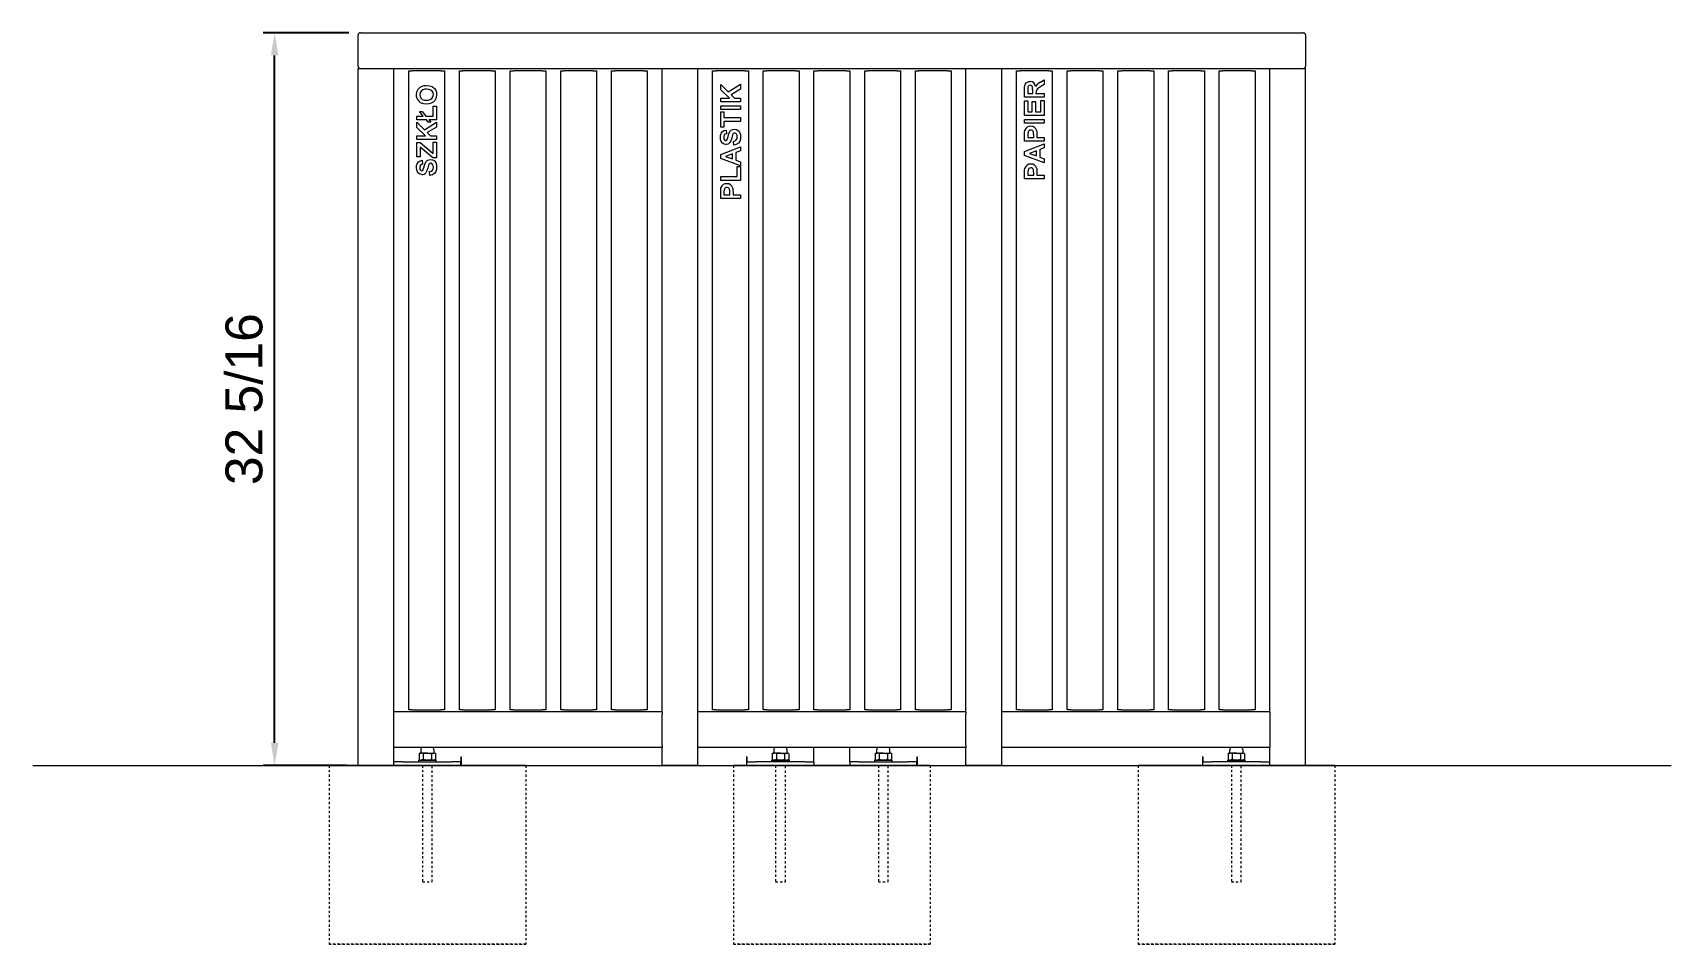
# Model space of a CAD drawing. Header units: inches. Extents: x -9 to 150, y -1 to 126.
# Drawn here: x -9 to 63.1, y 86.1 to 126.3 of the extents above; entities that cross this region are included whole.
import ezdxf

# ---------------------------------------------------------------- set-up
doc = ezdxf.new("R2010")
doc.units = ezdxf.units.IN
doc.header["$PDSIZE"] = -1
doc.linetypes.add('HIDDEN', pattern=[1.905, 1.27, -0.635])
for name, color, linetype, lineweight in [('ZANO_R', 7, 'Continuous', 0), ('ZANO_R_przerywana', 250, 'HIDDEN', 0), ('ZANO_W', 1, 'Continuous', 0)]:
    doc.layers.add(name, color=color, linetype=linetype, lineweight=lineweight)
doc.styles.add('Arial', font='arial.ttf')
doc.styles.get("Standard").update_dxf_attribs({"font": 'ARIALUNI.TTF'})
doc.dimstyles.new('amerykanie', dxfattribs={"dimtxt": 50, "dimasz": 50, "dimexe": 0.5, "dimexo": 0.5, "dimgap": 1, "dimtad": 1, "dimdec": 0, "dimzin": 0, "dimlunit": 5, "dimtxsty": 'Standard', "dimcen": 0.09, "dimclrd": 1, "dimclre": 1, "dimclrt": 1, "dimazin": 0, "dimtfac": 1, "dimtdec": 0, "dimtmove": 0, "dimatfit": 3, "dimfxl": 1, "dimtzin": 0, "dimarcsym": 1})

# ---------------------------------------------------------------- blocks, each defined once
blk = doc.blocks.new('*D388')
at = {"layer": 'Defpoints', "color": 0}
for p in [(1.612, 126.257), (5.386, 126.257), (5.288, 93.974)]:
    blk.add_point(p, dxfattribs=at)
at = {"layer": 'ZANO_W', "color": 1, "lineweight": -2}
for p, q in [((4.886, 126.257), (1.112, 126.257)), ((1.612, 94.974), (1.612, 125.257)), ((4.788, 93.974), (1.112, 93.974))]:
    blk.add_line(p, q, dxfattribs=at)
at = {"layer": 'ZANO_W', "color": 1}
for points in [[(1.779, 125.257), (1.445, 125.257), (1.612, 126.257)], [(1.445, 94.974), (1.779, 94.974), (1.612, 93.974)]]:
    blk.add_solid(points, dxfattribs=at)
at = {"layer": 'ZANO_W', "color": 1, "insert": (0.271, 110.116), "char_height": 1.625, "attachment_point": 5, "rotation": 90, "style": 'Arial'}
blk.add_mtext('32 5/16', dxfattribs=at)

msp = doc.modelspace()

# ---------------------------------------------------------------- linework, layer by layer
at = {"layer": 'ZANO_R'}
for p, q in [((5.28782, 124.78106), (5.28782, 126.15902)), ((5.38624, 126.25744), (46.92167, 126.25744)), ((47.02009, 126.15902), (47.02009, 124.78106)), ((5.28782, 93.97398), (5.28782, 124.68264)), ((5.28782, 124.68264), (5.38624, 124.68264)), ((5.38624, 124.68264), (6.76419, 124.68264)), ((6.76419, 124.68264), (6.86262, 124.68264)), ((6.86262, 96.33618), (6.86262, 124.68264)), ((6.86262, 124.68264), (18.67364, 124.68264)), ((7.51616, 96.43461), (7.51616, 124.58421)), ((7.51616, 124.58421), (7.67364, 124.58421)), ((8.93348, 124.58421), (7.67364, 124.58421)), ((8.93348, 124.58421), (9.09096, 124.58421)), ((9.09096, 124.58421), (9.09096, 96.43461)), ((9.74845, 96.43461), (9.74845, 124.58421)), ((9.74845, 124.58421), (9.90593, 124.58421)), ((11.16577, 124.58421), (9.90593, 124.58421)), ((11.16577, 124.58421), (11.32325, 124.58421)), ((11.32325, 124.58421), (11.32325, 96.43461)), ((11.98073, 96.43461), (11.98073, 124.58421)), ((11.98073, 124.58421), (12.13821, 124.58421)), ((13.39805, 124.58421), (12.13821, 124.58421)), ((13.39805, 124.58421), (13.55553, 124.58421)), ((13.55553, 124.58421), (13.55553, 96.43461)), ((14.21301, 96.43461), (14.21301, 124.58421)), ((14.21301, 124.58421), (14.37049, 124.58421)), ((15.63033, 124.58421), (14.37049, 124.58421)), ((15.63033, 124.58421), (15.78781, 124.58421)), ((15.78781, 124.58421), (15.78781, 96.43461)), ((16.44529, 96.43461), (16.44529, 124.58421)), ((16.44529, 124.58421), (16.60278, 124.58421)), ((17.86262, 124.58421), (16.60278, 124.58421)), ((17.86262, 124.58421), (18.0201, 124.58421)), ((18.0201, 124.58421), (18.0201, 96.43461)), ((18.67364, 96.33618), (18.67364, 124.68264)), ((18.67364, 124.68264), (18.77207, 124.68264)), ((18.77207, 124.68264), (20.15002, 124.68264)), ((20.15002, 124.68264), (20.24844, 124.68264)), ((20.24844, 96.33618), (20.24844, 124.68264)), ((20.24844, 124.68264), (32.05947, 124.68264)), ((20.90199, 96.43461), (20.90199, 124.58421)), ((20.90199, 124.58421), (21.05947, 124.58421)), ((22.31931, 124.58421), (21.05947, 124.58421)), ((22.31931, 124.58421), (22.47679, 124.58421)), ((22.47679, 124.58421), (22.47679, 96.43461)), ((23.13427, 96.43461), (23.13427, 124.58421)), ((23.13427, 124.58421), (23.29175, 124.58421)), ((24.55159, 124.58421), (23.29175, 124.58421)), ((24.55159, 124.58421), (24.70907, 124.58421)), ((24.70907, 124.58421), (24.70907, 96.43461)), ((25.36655, 96.43461), (25.36655, 124.58421)), ((25.36655, 124.58421), (25.52403, 124.58421)), ((26.78388, 124.58421), (25.52403, 124.58421)), ((26.78388, 124.58421), (26.94136, 124.58421)), ((26.94136, 124.58421), (26.94136, 96.43461)), ((27.59884, 96.43461), (27.59884, 124.58421)), ((27.59884, 124.58421), (27.75632, 124.58421)), ((29.01616, 124.58421), (27.75632, 124.58421)), ((29.01616, 124.58421), (29.17364, 124.58421)), ((29.17364, 124.58421), (29.17364, 96.43461)), ((29.83112, 96.43461), (29.83112, 124.58421)), ((29.83112, 124.58421), (29.9886, 124.58421)), ((31.24844, 124.58421), (29.9886, 124.58421)), ((31.24844, 124.58421), (31.40592, 124.58421)), ((31.40592, 124.58421), (31.40592, 96.43461)), ((32.05947, 96.33618), (32.05947, 124.68264)), ((32.05947, 124.68264), (32.15789, 124.68264)), ((32.15789, 124.68264), (33.53584, 124.68264)), ((33.53584, 124.68264), (33.63427, 124.68264)), ((33.63427, 96.33618), (33.63427, 124.68264)), ((33.63427, 124.68264), (45.44529, 124.68264)), ((34.28781, 96.43461), (34.28781, 124.58421)), ((34.28781, 124.58421), (34.44529, 124.58421)), ((35.70513, 124.58421), (34.44529, 124.58421)), ((35.33686, 124.07444), (35.50828, 124.17941)), ((35.50828, 124.17941), (35.50828, 123.98473)), ((35.70513, 124.58421), (35.86261, 124.58421)), ((35.86261, 124.58421), (35.86261, 96.43461)), ((36.5201, 96.43461), (36.5201, 124.58421)), ((36.5201, 124.58421), (36.67758, 124.58421)), ((37.93742, 124.58421), (36.67758, 124.58421)), ((37.93742, 124.58421), (38.0949, 124.58421)), ((38.0949, 124.58421), (38.0949, 96.43461)), ((38.75238, 96.43461), (38.75238, 124.58421)), ((38.75238, 124.58421), (38.90986, 124.58421)), ((40.1697, 124.58421), (38.90986, 124.58421)), ((40.1697, 124.58421), (40.32718, 124.58421)), ((40.32718, 124.58421), (40.32718, 96.43461)), ((40.98466, 96.43461), (40.98466, 124.58421)), ((40.98466, 124.58421), (41.14214, 124.58421)), ((42.40198, 124.58421), (41.14214, 124.58421)), ((42.40198, 124.58421), (42.55947, 124.58421)), ((42.55947, 124.58421), (42.55947, 96.43461)), ((43.21694, 96.43461), (43.21694, 124.58421)), ((43.21694, 124.58421), (43.37442, 124.58421)), ((44.63427, 124.58421), (43.37442, 124.58421)), ((44.63427, 124.58421), (44.79175, 124.58421)), ((44.79175, 124.58421), (44.79175, 96.43461)), ((45.44529, 96.33618), (45.44529, 124.68264)), ((45.44529, 124.68264), (45.54372, 124.68264)), ((45.54372, 124.68264), (46.92167, 124.68264)), ((46.92167, 124.68264), (47.02009, 124.68264)), ((47.02009, 93.97398), (47.02009, 124.68264)), ((21.25632, 123.74815), (21.25632, 123.977)), ((21.25632, 123.977), (21.59118, 123.64804)), ((21.6441, 123.38292), (21.25632, 123.74815)), ((21.59118, 123.64804), (22.12246, 123.98811)), ((22.12246, 123.76619), (21.7201, 123.52172)), ((21.7201, 123.52172), (21.86133, 123.38292)), ((22.12246, 123.98811), (22.12246, 123.76619)), ((34.64214, 123.4132), (34.64214, 123.7767)), ((35.50828, 123.4132), (34.64214, 123.4132)), ((34.7865, 123.72135), (34.7865, 123.57977)), ((34.7865, 123.57977), (34.99748, 123.57977)), ((34.99748, 123.57977), (34.99748, 123.71389)), ((35.14184, 123.61707), (35.14184, 123.57977)), ((35.14184, 123.57977), (35.50828, 123.57977)), ((35.50828, 123.98473), (35.3117, 123.86154)), ((35.50828, 123.57977), (35.50828, 123.4132)), ((7.99819, 122.78328), (8.10906, 122.78328)), ((8.16007, 122.5834), (7.99819, 122.78328)), ((8.10906, 122.78328), (8.27094, 122.5834)), ((8.59228, 123.02758), (8.73663, 123.02758)), ((8.59228, 122.5834), (8.59228, 123.02758)), ((8.73663, 123.02758), (8.73663, 122.41684)), ((21.25632, 123.38292), (21.6441, 123.38292)), ((21.25632, 123.21635), (21.25632, 123.38292)), ((22.12246, 123.21635), (21.25632, 123.21635)), ((21.25632, 122.87212), (21.25632, 123.03868)), ((21.25632, 123.03868), (22.12246, 123.03868)), ((22.12246, 122.87212), (21.25632, 122.87212)), ((21.25632, 122.77218), (21.40067, 122.77218)), ((21.25632, 122.09481), (21.25632, 122.77218)), ((21.40067, 122.77218), (21.40067, 122.51678)), ((21.86133, 123.38292), (22.12246, 123.38292)), ((22.12246, 123.38292), (22.12246, 123.21635)), ((22.12246, 123.03868), (22.12246, 122.87212)), ((34.64214, 123.25774), (34.7865, 123.25774)), ((34.64214, 122.61369), (34.64214, 123.25774)), ((34.7865, 123.25774), (34.7865, 122.78025)), ((34.7865, 122.78025), (34.97527, 122.78025)), ((34.97527, 123.22443), (35.11963, 123.22443)), ((34.97527, 122.78025), (34.97527, 123.22443)), ((35.11963, 123.22443), (35.11963, 122.78025)), ((35.11963, 122.78025), (35.36393, 122.78025)), ((35.36393, 122.78025), (35.36393, 123.26885)), ((35.36393, 123.26885), (35.50828, 123.26885)), ((35.50828, 123.26885), (35.50828, 122.61369)), ((7.87049, 122.5834), (8.16007, 122.5834)), ((7.87049, 122.41684), (7.87049, 122.5834)), ((8.29489, 122.41684), (7.87049, 122.41684)), ((7.87049, 122.31135), (8.20536, 121.98238)), ((7.87049, 122.08249), (7.87049, 122.31135)), ((8.25828, 121.71726), (7.87049, 122.08249)), ((8.20536, 121.98238), (8.73663, 122.32245)), ((8.27094, 122.5834), (8.59228, 122.5834)), ((8.37574, 122.3169), (8.29489, 122.41684)), ((8.73663, 122.10054), (8.33427, 121.85607)), ((8.48661, 122.3169), (8.37574, 122.3169)), ((8.40576, 122.41684), (8.48661, 122.3169)), ((8.73663, 122.41684), (8.40576, 122.41684)), ((8.73663, 122.32245), (8.73663, 122.10054)), ((21.40067, 122.09481), (21.25632, 122.09481)), ((21.40067, 122.51678), (22.12246, 122.51678)), ((21.40067, 122.35021), (21.40067, 122.09481)), ((22.12246, 122.35021), (21.40067, 122.35021)), ((21.50061, 121.97266), (21.51172, 121.8061)), ((22.12246, 122.51678), (22.12246, 122.35021)), ((35.50828, 122.61369), (34.64214, 122.61369)), ((34.64214, 122.26945), (34.64214, 122.43602)), ((34.64214, 122.43602), (35.50828, 122.43602)), ((35.50828, 122.26945), (34.64214, 122.26945)), ((35.50828, 122.43602), (35.50828, 122.26945)), ((7.87049, 121.71726), (8.25828, 121.71726)), ((7.87049, 121.5507), (7.87049, 121.71726)), ((8.73663, 121.5507), (7.87049, 121.5507)), ((7.87049, 121.42855), (8.01485, 121.42855)), ((7.87049, 120.7956), (7.87049, 121.42855)), ((8.01485, 121.42855), (8.59228, 120.94117)), ((8.33427, 121.85607), (8.47551, 121.71726)), ((8.47551, 121.71726), (8.73663, 121.71726)), ((8.59228, 120.94117), (8.59228, 121.43965)), ((8.59228, 121.43965), (8.73663, 121.43965)), ((8.73663, 121.71726), (8.73663, 121.5507)), ((8.73663, 121.43965), (8.73663, 120.74008)), ((21.83375, 121.3064), (21.82264, 121.47297)), ((34.64214, 121.48104), (34.64214, 121.75813)), ((35.50828, 121.48104), (34.64214, 121.48104)), ((34.64214, 121.02993), (35.50828, 121.35889)), ((34.7865, 121.73575), (34.7865, 121.64761)), ((34.7865, 121.64761), (35.0419, 121.64761)), ((35.0419, 121.64761), (35.0419, 121.74755)), ((35.18626, 121.7616), (35.18626, 121.64761)), ((35.18626, 121.64761), (35.50828, 121.64761)), ((35.50828, 121.64761), (35.50828, 121.48104)), ((35.50828, 121.35889), (35.50828, 121.18227)), ((8.01485, 120.7956), (7.87049, 120.7956)), ((8.01485, 121.21791), (8.01485, 120.7956)), ((8.58117, 120.74008), (8.01485, 121.21791)), ((8.11479, 120.64014), (8.12589, 120.47357)), ((8.73663, 120.74008), (8.58117, 120.74008)), ((21.25632, 120.8997), (22.12246, 121.22867)), ((21.25632, 120.72325), (21.25632, 120.8997)), ((22.12246, 120.39584), (21.25632, 120.72325)), ((21.77822, 120.92608), (21.4673, 120.81226)), ((21.4673, 120.81226), (21.77822, 120.69878)), ((21.77822, 120.69878), (21.77822, 120.92608)), ((22.12246, 121.05204), (21.92258, 120.97899)), ((21.92258, 120.97899), (21.92258, 120.64656)), ((21.92258, 120.64656), (22.12246, 120.57351)), ((22.12246, 121.22867), (22.12246, 121.05204)), ((22.12246, 120.57351), (22.12246, 120.39584)), ((34.64214, 120.85347), (34.64214, 121.02993)), ((35.50828, 120.52607), (34.64214, 120.85347)), ((35.16405, 121.0563), (34.85313, 120.94248)), ((34.85313, 120.94248), (35.16405, 120.82901)), ((35.16405, 120.82901), (35.16405, 121.0563)), ((35.50828, 121.18227), (35.30841, 121.10922)), ((35.30841, 121.10922), (35.30841, 120.77678)), ((35.30841, 120.77678), (35.50828, 120.70374)), ((35.50828, 120.70374), (35.50828, 120.52607)), ((8.44792, 119.97388), (8.43682, 120.14044)), ((21.25632, 119.91835), (21.9781, 119.91835)), ((21.25632, 119.75179), (21.25632, 119.91835)), ((21.9781, 119.91835), (21.9781, 120.36253)), ((21.9781, 120.36253), (22.12246, 120.36253)), ((22.12246, 120.36253), (22.12246, 119.75179)), ((34.64214, 119.81539), (34.64214, 120.09247)), ((35.50828, 119.81539), (34.64214, 119.81539)), ((34.7865, 120.07009), (34.7865, 119.98195)), ((34.7865, 119.98195), (35.0419, 119.98195)), ((35.0419, 119.98195), (35.0419, 120.08189)), ((35.18626, 120.09594), (35.18626, 119.98195)), ((35.18626, 119.98195), (35.50828, 119.98195)), ((35.50828, 119.98195), (35.50828, 119.81539)), ((22.12246, 119.75179), (21.25632, 119.75179)), ((21.25632, 118.95227), (21.25632, 119.22936)), ((21.40067, 119.20698), (21.40067, 119.11884)), ((21.40067, 119.11884), (21.65608, 119.11884)), ((21.65608, 119.11884), (21.65608, 119.21878)), ((21.80043, 119.23283), (21.80043, 119.11884)), ((21.80043, 119.11884), (22.12246, 119.11884)), ((22.12246, 119.11884), (22.12246, 118.95227)), ((22.12246, 118.95227), (21.25632, 118.95227)), ((18.67364, 96.33618), (6.86262, 96.33618)), ((6.86262, 96.23776), (6.86262, 96.33618)), ((6.86262, 94.85981), (6.86262, 96.23776)), ((7.67364, 96.43461), (7.51616, 96.43461)), ((7.67364, 96.43461), (8.93348, 96.43461)), ((9.09096, 96.43461), (8.93348, 96.43461)), ((9.90593, 96.43461), (9.74845, 96.43461)), ((9.90593, 96.43461), (11.16577, 96.43461)), ((11.32325, 96.43461), (11.16577, 96.43461)), ((12.13821, 96.43461), (11.98073, 96.43461)), ((12.13821, 96.43461), (13.39805, 96.43461)), ((13.55553, 96.43461), (13.39805, 96.43461)), ((14.37049, 96.43461), (14.21301, 96.43461)), ((14.37049, 96.43461), (15.63033, 96.43461)), ((15.78781, 96.43461), (15.63033, 96.43461)), ((16.60278, 96.43461), (16.44529, 96.43461)), ((16.60278, 96.43461), (17.86262, 96.43461)), ((18.0201, 96.43461), (17.86262, 96.43461)), ((18.67364, 96.33618), (18.67364, 96.23776)), ((18.67364, 94.85981), (18.67364, 96.23776)), ((32.05947, 96.33618), (20.24844, 96.33618)), ((20.24844, 96.23776), (20.24844, 96.33618)), ((20.24844, 94.85981), (20.24844, 96.23776)), ((21.05947, 96.43461), (20.90199, 96.43461)), ((21.05947, 96.43461), (22.31931, 96.43461)), ((22.47679, 96.43461), (22.31931, 96.43461)), ((23.29175, 96.43461), (23.13427, 96.43461)), ((23.29175, 96.43461), (24.55159, 96.43461)), ((24.70907, 96.43461), (24.55159, 96.43461)), ((25.52403, 96.43461), (25.36655, 96.43461)), ((25.52403, 96.43461), (26.78388, 96.43461)), ((26.94136, 96.43461), (26.78388, 96.43461)), ((27.75632, 96.43461), (27.59884, 96.43461)), ((27.75632, 96.43461), (29.01616, 96.43461)), ((29.17364, 96.43461), (29.01616, 96.43461)), ((29.9886, 96.43461), (29.83112, 96.43461)), ((29.9886, 96.43461), (31.24844, 96.43461)), ((31.40592, 96.43461), (31.24844, 96.43461)), ((32.05947, 96.33618), (32.05947, 96.23776)), ((32.05947, 94.85981), (32.05947, 96.23776)), ((45.44529, 96.33618), (33.63427, 96.33618)), ((33.63427, 96.23776), (33.63427, 96.33618)), ((33.63427, 94.85981), (33.63427, 96.23776)), ((34.44529, 96.43461), (34.28781, 96.43461)), ((34.44529, 96.43461), (35.70513, 96.43461)), ((35.86261, 96.43461), (35.70513, 96.43461)), ((36.67758, 96.43461), (36.5201, 96.43461)), ((36.67758, 96.43461), (37.93742, 96.43461)), ((38.0949, 96.43461), (37.93742, 96.43461)), ((38.90986, 96.43461), (38.75238, 96.43461)), ((38.90986, 96.43461), (40.1697, 96.43461)), ((40.32718, 96.43461), (40.1697, 96.43461)), ((41.14214, 96.43461), (40.98466, 96.43461)), ((41.14214, 96.43461), (42.40198, 96.43461)), ((42.55947, 96.43461), (42.40198, 96.43461)), ((43.37442, 96.43461), (43.21694, 96.43461)), ((43.37442, 96.43461), (44.63427, 96.43461)), ((44.79175, 96.43461), (44.63427, 96.43461)), ((45.44529, 96.33618), (45.44529, 96.23776)), ((45.44529, 96.23776), (45.44529, 94.85981)), ((6.86262, 94.76138), (6.86262, 94.85981)), ((18.67364, 94.76138), (6.86262, 94.76138)), ((6.86262, 93.97398), (6.86262, 94.76138)), ((8.04372, 94.62359), (8.04372, 94.535)), ((8.63427, 94.535), (8.63427, 94.62359)), ((18.67364, 94.85981), (18.67364, 94.76138)), ((18.67364, 93.97398), (18.67364, 94.76138)), ((20.24844, 94.76138), (20.24844, 94.85981)), ((32.05947, 94.76138), (20.24844, 94.76138)), ((20.24844, 93.97398), (20.24844, 94.76138)), ((23.5949, 94.62359), (23.5949, 94.535)), ((24.18545, 94.535), (24.18545, 94.62359)), ((25.36655, 94.35193), (25.36655, 94.76138)), ((26.94136, 94.35193), (26.94136, 94.76138)), ((28.12246, 94.62359), (28.12246, 94.535)), ((28.71301, 94.535), (28.71301, 94.62359)), ((32.05947, 94.85981), (32.05947, 94.76138)), ((32.05947, 93.97398), (32.05947, 94.76138)), ((33.63427, 94.76138), (33.63427, 94.85981)), ((45.44529, 94.76138), (33.63427, 94.76138)), ((33.63427, 93.97398), (33.63427, 94.76138)), ((43.67364, 94.62359), (43.67364, 94.535)), ((44.26419, 94.535), (44.26419, 94.62359)), ((45.44529, 94.85981), (45.44529, 94.76138)), ((45.44529, 93.97398), (45.44529, 94.76138)), ((-9.04052, 93.97398), (63.12125, 93.97398)), ((4.00829, 93.97398), (5.28782, 93.97398)), ((12.6697, 93.97398), (4.00829, 93.97398)), ((5.38624, 93.97398), (5.28782, 93.97398)), ((5.28782, 93.97398), (6.86262, 93.97398)), ((6.76419, 93.97398), (5.38624, 93.97398)), ((6.86262, 93.97398), (6.76419, 93.97398)), ((7.25632, 94.13146), (6.86262, 94.13146)), ((6.86262, 93.97398), (12.6697, 93.97398)), ((7.25632, 94.13146), (9.42167, 94.13146)), ((7.9453, 94.2102), (7.9453, 94.13146)), ((7.9453, 94.2102), (8.7327, 94.2102)), ((8.02404, 94.52516), (7.97531, 94.49703)), ((7.97531, 94.49703), (7.97531, 94.23833)), ((7.97531, 94.23833), (8.02404, 94.2102)), ((8.02404, 94.52516), (8.06623, 94.52516)), ((8.339, 94.52516), (8.06623, 94.52516)), ((8.12246, 93.97398), (8.55553, 93.97398)), ((8.12246, 93.97398), (8.55553, 93.97398)), ((8.15715, 94.49703), (8.15715, 94.23833)), ((8.339, 94.52516), (8.61176, 94.52516)), ((8.52084, 94.49703), (8.52084, 94.23833)), ((8.61176, 94.52516), (8.65396, 94.52516)), ((8.70268, 94.49703), (8.65396, 94.52516)), ((8.65396, 94.2102), (8.70268, 94.23833)), ((8.70268, 94.49703), (8.70268, 94.23833)), ((8.7327, 94.13146), (8.7327, 94.2102)), ((9.81537, 94.13146), (9.42167, 94.13146)), ((9.81537, 94.35193), (9.81537, 94.13146)), ((9.81537, 94.35193), (9.83112, 94.35193)), ((9.81537, 93.97398), (9.81537, 94.13146)), ((9.83112, 94.35193), (9.83112, 93.97398)), ((12.6697, 93.97398), (18.67364, 93.97398)), ((18.77207, 93.97398), (18.67364, 93.97398)), ((20.15002, 93.97398), (18.77207, 93.97398)), ((20.24844, 93.97398), (20.15002, 93.97398)), ((20.24844, 93.97398), (21.82325, 93.97398)), ((21.82325, 93.97398), (30.48466, 93.97398)), ((30.48466, 93.97398), (21.82325, 93.97398)), ((22.4138, 94.35193), (22.39805, 94.35193)), ((22.39805, 94.35193), (22.39805, 93.97398)), ((22.4138, 94.35193), (22.4138, 94.13146)), ((22.4138, 93.97398), (22.4138, 94.13146)), ((22.4138, 94.13146), (22.8075, 94.13146)), ((24.97285, 94.13146), (22.8075, 94.13146)), ((23.49647, 94.2102), (23.49647, 94.13146)), ((23.49647, 94.2102), (24.28388, 94.2102)), ((23.57521, 94.52516), (23.52649, 94.49703)), ((23.52649, 94.49703), (23.52649, 94.23833)), ((23.52649, 94.23833), (23.57521, 94.2102)), ((23.57521, 94.52516), (23.61741, 94.52516)), ((23.89018, 94.52516), (23.61741, 94.52516)), ((23.67364, 93.97398), (24.10671, 93.97398)), ((23.67364, 93.97398), (24.10671, 93.97398)), ((23.70833, 94.49703), (23.70833, 94.23833)), ((23.89018, 94.52516), (24.16294, 94.52516)), ((24.07202, 94.49703), (24.07202, 94.23833)), ((24.16294, 94.52516), (24.20514, 94.52516)), ((24.25386, 94.49703), (24.20514, 94.52516)), ((24.20514, 94.2102), (24.25386, 94.23833)), ((24.25386, 94.49703), (24.25386, 94.23833)), ((24.28388, 94.13146), (24.28388, 94.2102)), ((24.97285, 94.13146), (25.36655, 94.13146)), ((25.36655, 94.13146), (25.36655, 94.35193)), ((25.36655, 94.13146), (25.36655, 93.97398)), ((26.94136, 94.13146), (26.94136, 94.35193)), ((26.94136, 94.13146), (26.94136, 93.97398)), ((27.33506, 94.13146), (26.94136, 94.13146)), ((27.33506, 94.13146), (29.50041, 94.13146)), ((28.02403, 94.2102), (28.02403, 94.13146)), ((28.02403, 94.2102), (28.81143, 94.2102)), ((28.10277, 94.52516), (28.05405, 94.49703)), ((28.05405, 94.49703), (28.05405, 94.23833)), ((28.05405, 94.23833), (28.10277, 94.2102)), ((28.10277, 94.52516), (28.14497, 94.52516)), ((28.41773, 94.52516), (28.14497, 94.52516)), ((28.2012, 93.97398), (28.63427, 93.97398)), ((28.2012, 93.97398), (28.63427, 93.97398)), ((28.23589, 94.49703), (28.23589, 94.23833)), ((28.41773, 94.52516), (28.6905, 94.52516)), ((28.59958, 94.49703), (28.59958, 94.23833)), ((28.6905, 94.52516), (28.73269, 94.52516)), ((28.78142, 94.49703), (28.73269, 94.52516)), ((28.73269, 94.2102), (28.78142, 94.23833)), ((28.78142, 94.49703), (28.78142, 94.23833)), ((28.81143, 94.13146), (28.81143, 94.2102)), ((29.89411, 94.13146), (29.50041, 94.13146)), ((29.89411, 94.35193), (29.89411, 94.13146)), ((29.89411, 94.35193), (29.90986, 94.35193)), ((29.89411, 93.97398), (29.89411, 94.13146)), ((29.90986, 94.35193), (29.90986, 93.97398)), ((30.48466, 93.97398), (32.05947, 93.97398)), ((32.15789, 93.97398), (32.05947, 93.97398)), ((33.53584, 93.97398), (32.15789, 93.97398)), ((33.63427, 93.97398), (33.53584, 93.97398)), ((33.63427, 93.97398), (39.6382, 93.97398)), ((39.6382, 93.97398), (45.44529, 93.97398)), ((48.29962, 93.97398), (39.6382, 93.97398)), ((42.49253, 94.35193), (42.47679, 94.35193)), ((42.47679, 94.35193), (42.47679, 93.97398)), ((42.49253, 94.35193), (42.49253, 94.13146)), ((42.49253, 93.97398), (42.49253, 94.13146)), ((42.49253, 94.13146), (42.88624, 94.13146)), ((45.05159, 94.13146), (42.88624, 94.13146)), ((43.57521, 94.2102), (43.57521, 94.13146)), ((43.57521, 94.2102), (44.36261, 94.2102)), ((43.65395, 94.52516), (43.60523, 94.49703)), ((43.60523, 94.49703), (43.60523, 94.23833)), ((43.60523, 94.23833), (43.65395, 94.2102)), ((43.65395, 94.52516), (43.69615, 94.52516)), ((43.96891, 94.52516), (43.69615, 94.52516)), ((43.75238, 93.97398), (44.18545, 93.97398)), ((43.75238, 93.97398), (44.18545, 93.97398)), ((43.78707, 94.49703), (43.78707, 94.23833)), ((43.96891, 94.52516), (44.24168, 94.52516)), ((44.15076, 94.49703), (44.15076, 94.23833)), ((44.24168, 94.52516), (44.28387, 94.52516)), ((44.3326, 94.49703), (44.28387, 94.52516)), ((44.28387, 94.2102), (44.3326, 94.23833)), ((44.3326, 94.49703), (44.3326, 94.23833)), ((44.36261, 94.13146), (44.36261, 94.2102)), ((45.05159, 94.13146), (45.44529, 94.13146)), ((45.54372, 93.97398), (45.44529, 93.97398)), ((45.44529, 93.97398), (47.02009, 93.97398)), ((46.92167, 93.97398), (45.54372, 93.97398)), ((47.02009, 93.97398), (46.92167, 93.97398)), ((47.02009, 93.97398), (48.29962, 93.97398))]:
    msp.add_line(p, q, dxfattribs=at)
at = {"layer": 'ZANO_R', "flags": 128}
for points in [[(7.85939, 123.52606), (7.87501, 123.6529), (7.92838, 123.76876), (8.01811, 123.85939), (8.10703, 123.90608), (8.20446, 123.93083), (8.30478, 123.93814)], [(7.8934, 123.34353), (7.86535, 123.4441), (7.85939, 123.52606)], [(8.30061, 123.77157), (8.21954, 123.76586), (8.14117, 123.7447), (8.073, 123.70113), (8.01997, 123.62214), (8.00375, 123.52814)], [(8.00375, 123.52814), (8.0154, 123.44736), (8.05409, 123.37569), (8.11631, 123.32311), (8.20702, 123.29132), (8.30304, 123.28298)], [(8.60338, 123.52814), (8.59084, 123.60881), (8.55043, 123.67962), (8.48761, 123.73164), (8.39676, 123.76336), (8.30061, 123.77157)], [(8.30304, 123.28298), (8.38442, 123.28908), (8.46282, 123.3113), (8.5308, 123.35587), (8.58563, 123.43414), (8.60338, 123.52814)], [(8.30478, 123.93814), (8.43143, 123.92622), (8.5511, 123.88375), (8.65086, 123.80545), (8.7068, 123.72277), (8.73837, 123.62802), (8.74774, 123.52849)], [(8.74774, 123.52849), (8.73256, 123.40255), (8.68092, 123.28697), (8.59268, 123.19619), (8.50483, 123.14908), (8.40834, 123.12375), (8.30877, 123.11641)], [(34.64214, 123.7767), (34.64446, 123.85576), (34.65391, 123.93425), (34.68056, 124.00831), (34.7183, 124.05382), (34.76744, 124.0868), (34.82321, 124.10663), (34.8821, 124.11278)], [(34.78928, 123.85374), (34.78673, 123.77963), (34.7865, 123.72135)], [(34.88974, 123.94621), (34.84836, 123.93888), (34.81454, 123.91427), (34.78928, 123.85374)], [(34.99748, 123.71389), (34.99647, 123.78704), (34.99098, 123.85995), (34.97998, 123.89467), (34.95765, 123.92338), (34.92583, 123.941), (34.88974, 123.94621)], [(35.3117, 123.86154), (35.26375, 123.8267), (35.21664, 123.79073), (35.17366, 123.75008), (35.14619, 123.68674), (35.14184, 123.61707)], [(8.30877, 123.11641), (8.18334, 123.12701), (8.08859, 123.15511)], [(21.24521, 121.64838), (21.25115, 121.73496), (21.27328, 121.81875), (21.31851, 121.89241), (21.40096, 121.95179), (21.50061, 121.97266)], [(21.52438, 121.53196), (21.55792, 121.60416), (21.57933, 121.68122), (21.59926, 121.75869), (21.62448, 121.83458), (21.6608, 121.90567), (21.71676, 121.96242), (21.78872, 121.99638), (21.86793, 122.00598)], [(21.86793, 122.00598), (21.95747, 121.98951), (22.03566, 121.94278), (22.09176, 121.87107), (22.12496, 121.76881), (22.13356, 121.66139)], [(34.64214, 121.75813), (34.64462, 121.87359), (34.65533, 121.96356)], [(35.0419, 121.74755), (35.03968, 121.82073), (35.02738, 121.89268), (35.00949, 121.92452), (34.9828, 121.94942), (34.94971, 121.96481), (34.91351, 121.96964)], [(21.48448, 121.33971), (21.40442, 121.35472), (21.33473, 121.39694), (21.28486, 121.46138), (21.25373, 121.55239), (21.24521, 121.64838)], [(21.38957, 121.65046), (21.39761, 121.58231), (21.42028, 121.53352)], [(21.42028, 121.53352), (21.4464, 121.51152), (21.47285, 121.50628)], [(21.47285, 121.50628), (21.50472, 121.51483), (21.52438, 121.53196)], [(21.74213, 121.61767), (21.70538, 121.50179), (21.65712, 121.4197)], [(21.77979, 121.75821), (21.7578, 121.67976), (21.74213, 121.61767)], [(22.13356, 121.66139), (22.12569, 121.56477), (22.097, 121.47236), (22.04071, 121.39393), (21.94463, 121.33317), (21.83375, 121.3064)], [(21.98921, 121.6659), (21.98276, 121.73126), (21.95679, 121.79122), (21.919, 121.82606), (21.86966, 121.83941)], [(34.79257, 121.86727), (34.78715, 121.79372), (34.7865, 121.73575)], [(35.17377, 121.94309), (35.18458, 121.84173), (35.18626, 121.7616)], [(7.85939, 120.31586), (7.86533, 120.40243), (7.88746, 120.48622), (7.93268, 120.55988), (8.01513, 120.61926), (8.11479, 120.64014)], [(8.13856, 120.19943), (8.17209, 120.27164), (8.1935, 120.3487), (8.21344, 120.42616), (8.23866, 120.50205), (8.27497, 120.57314), (8.33093, 120.62989), (8.4029, 120.66386), (8.4821, 120.67345)], [(8.4821, 120.67345), (8.57164, 120.65698), (8.64983, 120.61026), (8.70593, 120.53855), (8.73913, 120.43629), (8.74774, 120.32887)], [(8.09865, 120.00719), (8.0186, 120.02219), (7.94891, 120.06442), (7.89904, 120.12886), (7.8679, 120.21986), (7.85939, 120.31586)], [(8.00375, 120.31794), (8.01179, 120.24979), (8.03446, 120.20099)], [(8.03446, 120.20099), (8.06057, 120.179), (8.08703, 120.17375)], [(8.08703, 120.17375), (8.11889, 120.1823), (8.13856, 120.19943)], [(8.35631, 120.28514), (8.31955, 120.16926), (8.27129, 120.08717)], [(8.39396, 120.42568), (8.37197, 120.34723), (8.35631, 120.28514)], [(8.74774, 120.32887), (8.73987, 120.23225), (8.71118, 120.13984), (8.65489, 120.06141), (8.55881, 120.00064), (8.44792, 119.97388)], [(8.60338, 120.33338), (8.59693, 120.39874), (8.57097, 120.45869), (8.53318, 120.49353), (8.48384, 120.50689)], [(34.64214, 120.09247), (34.64462, 120.20793), (34.65533, 120.29791)], [(34.79257, 120.20161), (34.78715, 120.12807), (34.7865, 120.07009)], [(35.0419, 120.08189), (35.03968, 120.15508), (35.02738, 120.22702), (35.00949, 120.25887), (34.9828, 120.28376), (34.94971, 120.29915), (34.91351, 120.30398)], [(35.17377, 120.27743), (35.18458, 120.17608), (35.18626, 120.09594)], [(21.25632, 119.22936), (21.25879, 119.34482), (21.2695, 119.43479)], [(21.40675, 119.3385), (21.40133, 119.26495), (21.40067, 119.20698)], [(21.65608, 119.21878), (21.65386, 119.29196), (21.64156, 119.36391), (21.62367, 119.39575), (21.59697, 119.42065), (21.56388, 119.43604), (21.52768, 119.44086)], [(21.78794, 119.41432), (21.79875, 119.31296), (21.80043, 119.23283)], [(7.97531, 94.49703), (8.01986, 94.51744), (8.06623, 94.52516)], [(8.15715, 94.23833), (8.11261, 94.21792), (8.06623, 94.2102)], [(8.15715, 94.49703), (8.29219, 94.52316), (8.339, 94.52516)], [(8.339, 94.2102), (8.29219, 94.2122), (8.15715, 94.23833)], [(8.339, 94.52516), (8.47819, 94.50819), (8.52084, 94.49703)], [(8.52084, 94.23833), (8.47819, 94.22717), (8.339, 94.2102)], [(8.52084, 94.49703), (8.56538, 94.51744), (8.61176, 94.52516)], [(8.70268, 94.23833), (8.65814, 94.21792), (8.61176, 94.2102)], [(23.52649, 94.49703), (23.57104, 94.51744), (23.61741, 94.52516)], [(23.70833, 94.23833), (23.66379, 94.21792), (23.61741, 94.2102)], [(23.70833, 94.49703), (23.84337, 94.52316), (23.89018, 94.52516)], [(23.89018, 94.2102), (23.84337, 94.2122), (23.70833, 94.23833)], [(23.89018, 94.52516), (24.02937, 94.50819), (24.07202, 94.49703)], [(24.07202, 94.23833), (24.02937, 94.22717), (23.89018, 94.2102)], [(24.07202, 94.49703), (24.11656, 94.51744), (24.16294, 94.52516)], [(24.25386, 94.23833), (24.20932, 94.21792), (24.16294, 94.2102)], [(28.05405, 94.49703), (28.09859, 94.51744), (28.14497, 94.52516)], [(28.23589, 94.23833), (28.19135, 94.21792), (28.14497, 94.2102)], [(28.23589, 94.49703), (28.37093, 94.52316), (28.41773, 94.52516)], [(28.41773, 94.2102), (28.37093, 94.2122), (28.23589, 94.23833)], [(28.41773, 94.52516), (28.55693, 94.50819), (28.59958, 94.49703)], [(28.59958, 94.23833), (28.55693, 94.22717), (28.41773, 94.2102)], [(28.59958, 94.49703), (28.64412, 94.51744), (28.6905, 94.52516)], [(28.78142, 94.23833), (28.73687, 94.21792), (28.6905, 94.2102)], [(43.60523, 94.49703), (43.64977, 94.51744), (43.69615, 94.52516)], [(43.78707, 94.23833), (43.74253, 94.21792), (43.69615, 94.2102)], [(43.78707, 94.49703), (43.92211, 94.52316), (43.96891, 94.52516)], [(43.96891, 94.2102), (43.92211, 94.2122), (43.78707, 94.23833)], [(43.96891, 94.52516), (44.10811, 94.50819), (44.15076, 94.49703)], [(44.15076, 94.23833), (44.10811, 94.22717), (43.96891, 94.2102)], [(44.15076, 94.49703), (44.1953, 94.51744), (44.24168, 94.52516)], [(44.3326, 94.23833), (44.28805, 94.21792), (44.24168, 94.2102)]]:
    msp.add_lwpolyline(points, dxfattribs=at)
at = {"layer": 'ZANO_R'}
for centre, radius, start, end in [((5.38624, 126.15901), 0.09843, 90, 180), ((46.92167, 126.15901), 0.09843, 0, 90), ((5.38624, 124.78106), 0.09843, 180, 270), ((46.92167, 124.78106), 0.09843, 270, 0), ((34.88911, 123.88123), 0.23166, 3.5449779, 91.7335595), ((35.54025, 123.60774), 0.50909, 113.5477482, 145.5736737), ((8.23346, 123.5005), 0.37455, 204.7766348, 247.2443865), ((34.89224, 121.88833), 0.24857, 85.693887, 162.3833487), ((34.91095, 121.85004), 0.11962, 88.7746244, 171.7200675), ((34.92777, 121.8837), 0.25306, 13.5726057, 93.8213695), ((21.52548, 121.66954), 0.13725, 95.7560797, 187.9912826), ((21.48567, 121.56344), 0.22373, 269.694289, 320.0238466), ((21.87364, 121.74467), 0.09482, 92.4023961, 171.792244), ((21.80804, 121.65394), 0.18156, 274.6130028, 3.778242), ((8.13966, 120.33702), 0.13725, 95.7560503, 187.9914456), ((8.09985, 120.23091), 0.22373, 269.6942685, 320.0239413), ((8.48781, 120.41215), 0.09482, 92.4023286, 171.7917069), ((8.42221, 120.32142), 0.18156, 274.6130477, 3.7783445), ((34.89224, 120.22268), 0.24857, 85.693887, 162.3833487), ((34.91095, 120.18438), 0.11962, 88.7746244, 171.7200675), ((34.92777, 120.21804), 0.25306, 13.5726057, 93.8213695), ((21.50642, 119.35956), 0.24857, 85.6943751, 162.3831949), ((21.52512, 119.32127), 0.11962, 88.7742839, 171.7202461), ((21.54195, 119.35493), 0.25306, 13.5721179, 93.8220183), ((8.03388, 94.535), 0.00984, 270, 0), ((8.339, 94.62359), 0.29528, 152.1818607, 180), ((8.339, 94.62359), 0.29528, 0, 27.8181393), ((8.64411, 94.535), 0.00984, 180, 270), ((23.58506, 94.535), 0.00984, 270, 0), ((23.89018, 94.62359), 0.29528, 152.1818607, 180), ((23.89018, 94.62359), 0.29528, 0, 27.8181393), ((24.19529, 94.535), 0.00984, 180, 270), ((28.11262, 94.535), 0.00984, 270, 0), ((28.41773, 94.62359), 0.29528, 152.1818607, 180), ((28.41773, 94.62359), 0.29528, 0, 27.8181393), ((28.72285, 94.535), 0.00984, 180, 270), ((43.66379, 94.535), 0.00984, 270, 0), ((43.96891, 94.62359), 0.29528, 152.1818607, 180), ((43.96891, 94.62359), 0.29528, 0, 27.8181393), ((44.27403, 94.535), 0.00984, 180, 270), ((8.06998, 94.38332), 0.17316, 236.856977, 268.7583474), ((8.06248, 94.35204), 0.17316, 56.8570629, 88.7582616), ((8.61551, 94.38332), 0.17316, 236.8570199, 268.7583045), ((8.60801, 94.35204), 0.17316, 56.857061, 88.7582896), ((23.62117, 94.38333), 0.17317, 236.8573948, 268.7580863), ((23.61366, 94.35203), 0.17317, 56.8573948, 88.7580863), ((24.16669, 94.38333), 0.17317, 236.8573948, 268.7580863), ((24.15919, 94.35204), 0.17316, 56.8567387, 88.7583248), ((28.14872, 94.38332), 0.17316, 236.8567078, 268.7587732), ((28.14122, 94.35204), 0.17316, 56.8567387, 88.7583248), ((28.69425, 94.38332), 0.17316, 236.8567387, 268.7583248), ((28.68675, 94.35204), 0.17316, 56.8567078, 88.7587732), ((43.6999, 94.38332), 0.17317, 236.8572119, 268.7578516), ((43.6924, 94.35205), 0.17316, 56.8562656, 88.7587979), ((44.24543, 94.38331), 0.17316, 236.8562656, 268.7587979), ((44.23793, 94.35205), 0.17316, 56.8562656, 88.7587979)]:
    msp.add_arc(centre, radius, start, end, dxfattribs=at)
at = {"layer": 'ZANO_R_przerywana', "ltscale": 0.05}
for p, q in [((4.00829, 93.97398), (4.00829, 86.09997)), ((4.00829, 93.97398), (4.00829, 86.09997)), ((8.12246, 93.97398), (8.12246, 88.85587)), ((8.55553, 88.85587), (8.55553, 93.97398)), ((12.6697, 93.97398), (12.6697, 86.09997)), ((12.6697, 93.97398), (12.6697, 86.09997)), ((21.82325, 93.97398), (21.82325, 86.09997)), ((21.82325, 93.97398), (21.82325, 86.09997)), ((23.67364, 93.97398), (23.67364, 88.85587)), ((24.10671, 88.85587), (24.10671, 93.97398)), ((28.2012, 93.97398), (28.2012, 88.85587)), ((28.63427, 88.85587), (28.63427, 93.97398)), ((30.48466, 93.97398), (30.48466, 86.09997)), ((30.48466, 93.97398), (30.48466, 86.09997)), ((39.6382, 93.97398), (39.6382, 86.09997)), ((39.6382, 93.97398), (39.6382, 86.09997)), ((43.75238, 93.97398), (43.75238, 88.85587)), ((44.18545, 88.85587), (44.18545, 93.97398)), ((48.29962, 93.97398), (48.29962, 86.09997)), ((48.29962, 93.97398), (48.29962, 86.09997)), ((8.12246, 88.85587), (8.55553, 88.85587)), ((8.12246, 88.85587), (8.55553, 88.85587)), ((23.67364, 88.85587), (24.10671, 88.85587)), ((23.67364, 88.85587), (24.10671, 88.85587)), ((28.2012, 88.85587), (28.63427, 88.85587)), ((28.2012, 88.85587), (28.63427, 88.85587)), ((43.75238, 88.85587), (44.18545, 88.85587)), ((43.75238, 88.85587), (44.18545, 88.85587)), ((4.00829, 86.09997), (12.6697, 86.09997)), ((12.6697, 86.09997), (4.00829, 86.09997)), ((21.82325, 86.09997), (30.48466, 86.09997)), ((30.48466, 86.09997), (21.82325, 86.09997)), ((39.6382, 86.09997), (48.29962, 86.09997)), ((48.29962, 86.09997), (39.6382, 86.09997))]:
    msp.add_line(p, q, dxfattribs=at)

# ---------------------------------------------------------------- dimensions: what is measured, and where the dimension line sits
at = {"layer": 'ZANO_W'}
dim = msp.add_linear_dim(base=(1.61215, 126.25744), p1=(5.28782, 93.97398), p2=(5.38624, 126.25744), angle=90, dimstyle='amerykanie', override={"dimtxt": 1.625, "dimasz": 1, "dimgap": 0.5, "dimdec": 4, "dimtxsty": 'Arial', "dimaunit": 1, "dimadec": 1, "dimtdec": 4, "dimtmove": 1, "dimfrac": 2}, dxfattribs=at)
dim.commit()
dim.dimension.update_dxf_attribs({"geometry": '*D388', "text_midpoint": (0.27138, 110.11571)})

doc.saveas('drawing.dxf')
